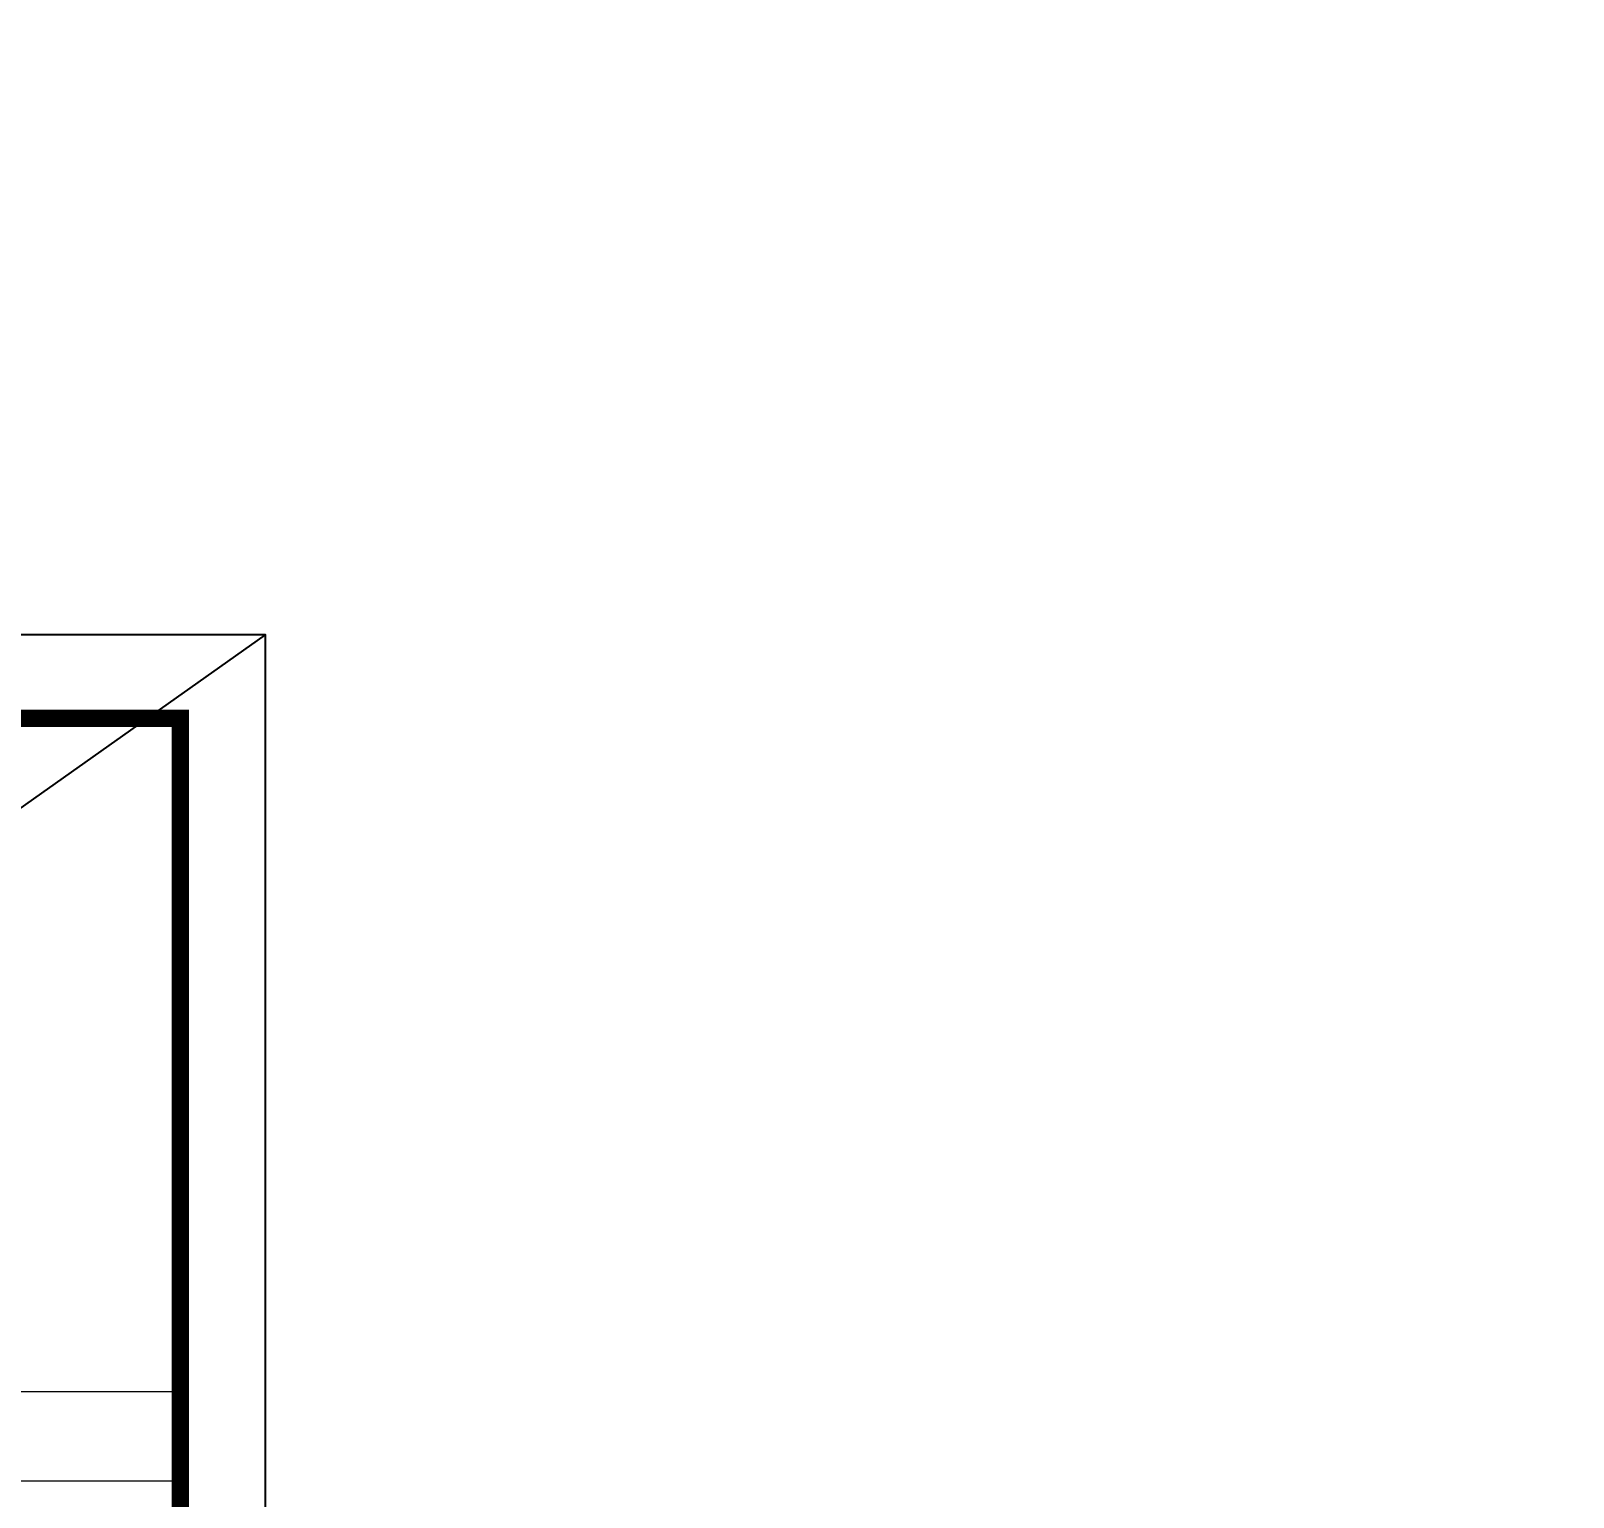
# Model space of a CAD drawing. Header units: millimetres. Extents: x 0 to 571985, y 0 to 2066666.
# Drawn here: x 568798.9 to 568850.2, y 2064709.3 to 2064758.1 of the extents above; entities that cross this region are included whole.
import ezdxf
from ezdxf.xclip import XClip

# ---------------------------------------------------------------- set-up
doc = ezdxf.new("R2010")
doc.units = ezdxf.units.MM
for name, pattern in [('ACAD_ISO10W100', [18.5, 12, -3, 0.5, -3]), ('CENTER', [3, 1.5, -0.5, 0.5, -0.5]), ('CENTER2', [1.125, 0.75, -0.125, 0.125, -0.125]), ('HIDDEN', [0.75, 0.5, -0.25]), ('Xref Grid (A1)$0$CENTER2', [1.125, 0.75, -0.125, 0.125, -0.125])]:
    doc.linetypes.add(name, pattern=pattern)
for name, color, linetype in [('01.AXIS', 160, 'CENTER2'), ('BoThamCo', 94, 'Continuous'), ('CDC.01.AXIS', 160, 'CENTER2'), ('ChiaLo', 128, 'CENTER'), ('datOBt', 42, 'Continuous'), ('datOlienke', 42, 'Continuous'), ('datTruog', 134, 'Continuous'), ('ghi_chu', 7, 'Continuous'), ('LogDg', 7, 'Continuous'), ('loKBT', 42, 'Continuous'), ('LoLK', 6, 'Continuous'), ('RANHGIOI', 2, 'HIDDEN'), ('TimDg', 222, 'Continuous'), ('ViaHeS', 32, 'Continuous'), ('Xref Grid (A1)$0$01.AXIS', 160, 'Xref Grid (A1)$0$CENTER2')]:
    doc.layers.add(name, color=color, linetype=linetype)
for name, color, linetype, lineweight in [('A-KY HIEU', 34, 'Continuous', 20), ('A-NET THAY', 125, 'Continuous', 18), ('boDnv', 54, 'Continuous', 25), ('E- RANH GIOI', 1, 'CENTER', 13), ('LD-THAY', 9, 'Continuous', 13)]:
    doc.layers.add(name, color=color, linetype=linetype, lineweight=lineweight)
doc.layers.add('KCS_Plotter', color=11, linetype='Continuous', plot=False)
doc.styles.add('avantH', font='', dxfattribs={"height": 10})
doc.styles.add('rms', font='romans.shx', dxfattribs={"width": 0.7, "bigfont": 'vns.shx'})
doc.styles.get('avantH').set_extended_font_data('.VnAvantH')
doc.linetypes.add('ADL', pattern='A,0.125,-0.15,["++",rms,S=0.5,R=0,X=0,Y=-0.2245],-1.35,1.125', length=2.75)

# ---------------------------------------------------------------- blocks, each defined once
blk = doc.blocks.new('A$C33BC4D2A')
at = {"layer": 'A-KY HIEU', "color": 0}
for p, q in [((353.662, -44.471), (414.985, -44.471)), ((353.662, -49.727), (414.985, -49.727))]:
    blk.add_line(p, q, dxfattribs=at)
at = {"layer": 'A-KY HIEU', "color": 0, "const_width": 1.022}
blk.add_lwpolyline([(14.345, -292.097), (14.345, -4.903), (414.985, -4.903), (414.985, -292.097)], close=True, dxfattribs=at)
at = {"layer": 'Defpoints', "color": 125}
blk.add_lwpolyline([(0, -297), (420, -297), (420, 0), (0, 0)], close=True, dxfattribs=at)
blk = doc.blocks.new('NEN')
at = {"layer": 'boDnv', "color": 10, "linetype": 'ADL', "ltscale": 0.25}
for points in [[(348.484, 150.338), (305.78, 227.798), (296.989, 230.432), (285.105, 224.175), (143.113, 162.282), (141.059, 156.62), (188.792, 61.183), (194.578, 59.399), (346.759, 144.316)], [(359.506, 130.346), (389.04, 76.775), (387.315, 70.754), (232.191, -15.805), (226.405, -14.021), (199.009, 40.755), (200.902, 46.897), (353.525, 132.059)], [(156.672, 80.693), (146.026, 101.979), (139.956, 104.181), (-3.204, 41.78), (-5.746, 35.822), (2.49, 13.482), (8.01, 11.127), (154.618, 75.032)], [(183.1, -44.001), (207.084, -30.046), (208.943, -23.819), (166.891, 60.261), (160.821, 62.463), (135.405, 51.385), (133.351, 45.723), (177.371, -42.291)], [(236.622, -34.449), (249.689, -60.576), (255.475, -62.36), (412.421, 25.215), (414.146, 31.236), (400.061, 56.783), (394.08, 58.497), (238.515, -28.308)], [(138.064, -70.202), (163.347, -55.493), (165.206, -49.265), (120.533, 40.055), (114.463, 42.257), (87.67, 30.578), (85.617, 24.916), (132.335, -68.493)], [(230.392, -76.647), (232.25, -70.419), (219.166, -44.258), (213.437, -42.548), (99.38, -108.906), (97.521, -115.133), (110.606, -141.295), (116.334, -143.005)]]:
    blk.add_lwpolyline(points, close=True, dxfattribs=at)
at = {"layer": 'BoThamCo'}
blk.add_lwpolyline([(349.559, 150.459), (306.458, 228.639), (296.885, 231.508), (284.672, 225.077), (142.319, 163.027), (139.972, 156.557), (188.089, 60.353), (194.691, 58.318), (347.607, 143.644)], close=True, dxfattribs=at)
at = {"layer": 'ChiaLo', "ltscale": 5}
for points in [[(196.229, -37.519), (148.388, 58.135)], [(143.732, 22.733), (178.165, 39.954)], [(151.192, -63.721), (100.653, 37.328)], [(146.416, 17.366), (180.849, 34.588)], [(149.1, 12), (183.533, 29.222)], [(151.784, 6.634), (186.217, 23.856)], [(154.468, 1.268), (188.901, 18.489)], [(98.688, -3.455), (134.463, 14.438)], [(157.151, -4.099), (191.585, 13.123)], [(101.372, -8.821), (137.147, 9.072)], [(159.835, -9.465), (194.269, 7.757)], [(104.056, -14.187), (139.831, 3.705)], [(162.519, -14.831), (196.953, 2.391)], [(106.74, -19.554), (142.515, -1.661)], [(165.203, -20.197), (199.637, -2.976)], [(109.424, -24.92), (145.199, -7.027)], [(167.887, -25.564), (202.321, -8.342)], [(112.108, -30.286), (147.883, -12.393)], [(170.571, -30.93), (205.004, -13.708)], [(114.792, -35.652), (150.567, -17.76)], [(204.023, -32.984), (196.508, -17.958)], [(117.476, -41.019), (153.251, -23.126)], [(223.55, -81.784), (203.435, -47.21)]]:
    blk.add_lwpolyline(points, dxfattribs=at)
at = {"layer": 'datOBt'}
for points in [[(235.548, -34.538), (248.986, -61.406), (255.589, -63.441), (413.268, 24.543), (415.221, 31.358), (400.736, 57.63), (393.956, 59.573), (237.678, -27.63)], [(231.237, -77.312), (233.322, -70.326), (219.866, -43.423), (213.308, -41.466), (98.535, -108.24), (96.449, -115.227), (109.905, -142.129), (116.463, -144.087)]]:
    blk.add_lwpolyline(points, close=True, dxfattribs=at)
at = {"layer": 'datOlienke'}
for points in [[(157.758, 80.756), (146.742, 102.783), (139.922, 105.257), (-3.967, 42.538), (-6.821, 35.849), (1.701, 12.732), (8.014, 10.038), (155.411, 74.287)], [(183.229, -45.083), (207.929, -30.712), (210.015, -23.726), (167.607, 61.065), (160.787, 63.539), (134.612, 52.13), (132.265, 45.66), (176.67, -43.125)], [(138.192, -71.285), (164.192, -56.158), (166.277, -49.172), (121.249, 40.859), (114.429, 43.333), (86.877, 31.323), (84.53, 24.853), (131.634, -69.327)]]:
    blk.add_lwpolyline(points, close=True, dxfattribs=at)
at = {"layer": 'datTruog', "linetype": 'ByBlock'}
blk.add_lwpolyline([(360.181, 131.193), (390.115, 76.896), (388.163, 70.081), (232.305, -16.886), (225.702, -14.851), (197.935, 40.666), (200.065, 47.574), (353.401, 133.135)], close=True, dxfattribs=at)
at = {"layer": 'LogDg'}
for points in [[(34.296, -348.766, -0.124666), (14.114, -339.771, 0.262937), (-5.331, -336.771, -0.009345), (-40.959, -349.473), (-145.868, -384.68, 0.405257), (-155.456, -403.235), (-146.557, -432.72), (-158.046, -436.187), (-166.572, -407.936, 0.423227), (-185.704, -398.049), (-272.077, -427.035, 0.40652), (-277.181, -436.964), (-262.947, -483.397), (-271.552, -486.035), (-285.593, -440.232, 0.421949), (-295.787, -434.992), (-422.26, -477.436, 0.346831), (-427.684, -485.726), (-426.662, -497.249, 0.109851), (-417.21, -527.045), (-422.398, -530.058, -0.109851), (-432.639, -497.779), (-433.194, -491.512, 0.484967), (-443.708, -484.634), (-484.199, -498.222, 0.36701), (-492.228, -511.51), (-484.402, -560.012), (-490.326, -560.967), (-497.433, -516.92, 0.457512), (-512.889, -507.388), (-525.337, -511.314, 0.375227), (-533.554, -524.795, 0.049445), (-523.248, -562.118), (-518.404, -576.577), (-525.515, -578.96), (-530.307, -564.659, -0.044276), (-540.221, -530.036, 0.448349), (-555.614, -520.863), (-568.853, -525.038), (-576.072, -502.149), (-552.391, -494.681, 0.333336), (-544.003, -482.976), (-545.865, -397.305, 0.120559), (-569.998, -307.198), (-621.979, -219.712, 0.334943), (-635.359, -214.239), (-686.931, -227.855), (-689.803, -216.977), (-647.957, -205.93, 0.498191), (-640.704, -188.198), (-654.378, -165.183, -0.144979), (-668.853, -108.061), (-659.845, 118.23, 0.428088), (-671.924, 130.707), (-689.222, 130.58), (-689.305, 141.83), (-670.344, 141.969, 0.400474), (-658.442, 153.492), (-657.828, 168.904), (-656.06, 189.374), (-648.588, 188.728), (-650.341, 168.432), (-650.889, 154.678, 0.425345), (-638.921, 142.201), (-621.613, 142.328, 0.402651), (-609.707, 153.94), (-609.387, 163.859, -0.019867), (-608.227, 179.942), (-606.8, 192.652), (-600.838, 191.983), (-602.264, 179.273, 0.019867), (-603.39, 163.665), (-603.676, 154.802, 0.425871), (-591.594, 142.415), (-548.362, 142.733), (-548.28, 131.483), (-592.887, 131.155, 0.401789), (-604.791, 119.578), (-607.754, 35.571, -0.005984), (-607.983, 30.718, 0.462462), (-599.177, 22.287), (-555.377, 26.801), (-554.762, 20.832), (-603.242, 15.836, 0.355613), (-610.381, 8.689), (-613.794, -24.838, 0.475348), (-605.015, -33.606), (-508.268, -23.636, 0.016072), (-476.806, -19.368, 0.37392), (-470.138, -11.259), (-470.705, 9.348), (-464.707, 9.513), (-464.235, -7.648, 0.461916), (-454.747, -15.288), (-421.581, -8.993, 0.020567), (-382.015, 0.216), (-299.764, 22.963, 0.415004), (-292.798, 35.293), (-296.969, 50.218), (-285.412, 53.448), (-281.218, 38.439, 0.413423), (-268.921, 31.492), (-169.968, 58.858, 0.427702), (-164.496, 69.052), (-169.623, 84.754), (-163.92, 86.616), (-158.479, 69.956, 0.400853), (-148.742, 64.729), (-123.897, 71.6, 0.437327), (-113.795, 91.173), (-114.462, 93.013), (-128.551, 136.154), (-105.736, 143.605), (-91.769, 100.833), (-90.91, 98.466, 0.429754), (-70.957, 89.772, 0.001079), (-63.934, 92.766, 0.001474), (-62.342, 93.454), (-47.534, 99.909, 0.386536), (-43.126, 109.726), (-48.301, 125.574), (-42.598, 127.436), (-38.076, 113.59, 0.442444), (-27.275, 108.739), (111.617, 169.28, 0.414214), (115.754, 179.811), (109.361, 194.478), (114.861, 196.875), (121.255, 182.208, 0.414214), (131.785, 178.071), (252.97, 230.894), (276.872, 241.312), (291.579, 249.057, 0.419837), (295.267, 261.365), (290.95, 269.196), (301.459, 274.99), (306.058, 266.648, 0.408717), (318.136, 263.031), (326.546, 267.464), (332.148, 256.836), (324.233, 252.656, 0.419466), (320.555, 240.352), (397.092, 101.523, 0.433643), (408.413, 98.649), (440.787, 119.386), (444.023, 114.334), (410.428, 92.813, 0.395048), (407.737, 82.215), (451.056, 3.639, -0.005576), (472.219, -35.781, 0.422017), (490.066, -41.118), (502.995, -33.918), (514.672, -54.886), (500.295, -62.892, 0.404193), (495.052, -80.181), (502.502, -94.711), (491.824, -100.186), (485.095, -87.061, 0.424556), (467.192, -81.64), (316.164, -165.913), (307.211, -171.115, 0.396001), (304.075, -181.611), (326.147, -225.742), (318.098, -229.768), (296.726, -187.038, 0.432664), (285.552, -183.699), (178.072, -246.148, 0.389772), (174.86, -256.488), (194.1, -297.126), (188.677, -299.693), (170.231, -260.733, 0.439085), (158.982, -257.239), (145.496, -265.075, -0.013452), (97.701, -291.151, 0.262926), (86.853, -307.563, -0.162068), (76.015, -333.842, 0.270323), (72.318, -353.653), (79.981, -375.074), (57.383, -383.157), (49.72, -361.737, 0.270325), (34.296, -348.766)], [(191.761, -50.531), (96.917, -106.112, 0.395833), (93.785, -116.606), (107.231, -143.491, 0.432836), (118.409, -146.827), (234.309, -78.995, 0.395833), (237.441, -68.502), (223.995, -41.617, 0.432836), (212.817, -38.281), (191.761, -50.531)]]:
    blk.add_lwpolyline(points, format="xyb", dxfattribs=at)
for points in [[(309.754, 235.089, 0.408612), (297.679, 238.707), (282.072, 230.488), (138.648, 167.972, 0.429738), (134.69, 157.06), (183.991, 58.487, 0.427514), (195.044, 55.079), (351.711, 142.498, 0.412716), (354.819, 153.347)], [(392.266, 68.936, 0.412716), (395.374, 79.784), (365.44, 134.08, 0.415712), (354.536, 137.204), (197.099, 49.355, 0.401037), (193.842, 38.79), (221.604, -16.718, 0.427514), (232.657, -20.125)], [(-1.168, 12.049), (-9.545, 35.211, -0.395588), (-5.218, 45.265), (140.335, 108.71, -0.398858), (150.687, 104.955), (161.697, 82.941, -0.429738), (157.739, 72.029), (9.552, 7.436, -0.433088)], [(133.661, 54.988), (161.2, 66.992, -0.398858), (171.552, 63.237), (214.134, -21.902, -0.395833), (211.002, -32.395), (185.019, -47.512, -0.432836), (173.841, -44.175), (129.703, 44.076, -0.429738)], [(231.455, -36.414), (244.888, -63.273, 0.427514), (255.942, -66.68), (417.372, 23.397, 0.412716), (420.48, 34.246), (405.996, 60.518, 0.415712), (395.092, 63.642), (234.712, -25.849, 0.401037)], [(81.968, 23.269), (128.805, -70.377, 0.432836), (139.983, -73.714), (165.966, -58.597, 0.395833), (169.098, -48.104), (123.817, 42.43, 0.398858), (113.466, 46.185), (85.926, 34.181, 0.429738)]]:
    blk.add_lwpolyline(points, format="xyb", close=True, dxfattribs=at)
at = {"layer": 'loKBT'}
for points in [[(259.304, -38.466), (249.558, -21.001), (237.678, -27.63), (235.548, -34.538), (242.267, -47.972)], [(226.594, -56.875), (219.866, -43.423), (213.308, -41.466), (203.435, -47.21), (213.493, -64.497)], [(203.435, -47.21), (192.631, -53.496), (202.688, -70.783), (213.493, -64.497)]]:
    blk.add_lwpolyline(points, close=True, dxfattribs=at)
at = {"layer": 'LoLK'}
for points in [[(161.619, 31.679), (158.935, 37.045), (141.048, 28.099), (143.732, 22.733)], [(183.533, 29.222), (180.849, 34.588), (164.303, 26.313), (166.987, 20.946)], [(164.303, 26.313), (161.619, 31.679), (143.732, 22.733), (146.416, 17.366)], [(186.217, 23.856), (183.533, 29.222), (166.987, 20.946), (169.671, 15.58)], [(164.303, 26.313), (146.416, 17.366), (149.1, 12), (166.987, 20.946)], [(188.901, 18.489), (186.217, 23.856), (169.671, 15.58), (172.355, 10.214)], [(169.671, 15.58), (166.987, 20.946), (149.1, 12), (151.784, 6.634)], [(134.463, 14.438), (131.779, 19.804), (113.892, 10.858), (116.576, 5.491)], [(191.585, 13.123), (188.901, 18.489), (172.355, 10.214), (175.039, 4.848)], [(169.671, 15.58), (151.784, 6.634), (154.468, 1.268), (172.355, 10.214)], [(137.147, 9.072), (134.463, 14.438), (116.576, 5.491), (119.26, 0.125)], [(194.269, 7.757), (191.585, 13.123), (175.039, 4.848), (177.723, -0.519)], [(172.355, 10.214), (154.468, 1.268), (157.151, -4.099), (175.039, 4.848)], [(139.831, 3.705), (137.147, 9.072), (119.26, 0.125), (121.944, -5.241)], [(196.953, 2.391), (194.269, 7.757), (177.723, -0.519), (180.407, -5.885)], [(175.039, 4.848), (157.151, -4.099), (159.835, -9.465), (177.723, -0.519)], [(142.515, -1.661), (139.831, 3.705), (121.944, -5.241), (124.628, -10.607)], [(199.637, -2.976), (196.953, 2.391), (180.407, -5.885), (183.091, -11.251)], [(180.407, -5.885), (177.723, -0.519), (159.835, -9.465), (162.519, -14.831)], [(145.199, -7.027), (142.515, -1.661), (124.628, -10.607), (127.311, -15.974)], [(202.321, -8.342), (199.637, -2.976), (183.091, -11.251), (185.775, -16.617)], [(180.407, -5.885), (162.519, -14.831), (165.203, -20.197), (183.091, -11.251)], [(147.883, -12.393), (145.199, -7.027), (127.311, -15.974), (129.995, -21.34)], [(205.004, -13.708), (202.321, -8.342), (185.775, -16.617), (188.459, -21.984)], [(183.091, -11.251), (165.203, -20.197), (167.887, -25.564), (185.775, -16.617)], [(150.567, -17.76), (147.883, -12.393), (129.995, -21.34), (132.679, -26.706)], [(210.015, -23.726), (205.004, -13.708), (196.508, -17.958), (204.023, -32.984), (207.929, -30.712)], [(185.775, -16.617), (167.887, -25.564), (170.571, -30.93), (188.459, -21.984)], [(153.251, -23.126), (150.567, -17.76), (132.679, -26.706), (135.363, -32.072)], [(196.508, -17.958), (188.459, -21.984), (196.229, -37.519), (204.023, -32.984)], [(188.459, -21.984), (180.409, -26.009), (188.434, -42.054), (196.229, -37.519)], [(155.935, -28.492), (153.251, -23.126), (135.363, -32.072), (138.047, -37.439)]]:
    blk.add_lwpolyline(points, close=True, dxfattribs=at)
at = {"layer": 'RANHGIOI', "color": 1, "ltscale": 9, "const_width": 1}
blk.add_lwpolyline([(460, -51.299, 0.006594), (435.293, -5.051), (303.078, 234.769), (284.672, 225.077), (-55.993, 76.586), (-56.839, 76.223, -0.005137), (-90.743, 62.093), (-377.217, -17.133, -0.020567), (-418.225, -26.678), (-463.443, -35.259, -0.021218), (-506.422, -41.541), (-623.638, -53.62), (-626.464, -70.884, 0.128574), (-620.42, -135.36), (-615.505, -148.86, 0.039408), (-607.143, -167.188), (-594.172, -190.555), (-547.57, -259.493, -0.11987), (-522.704, -326.397), (-507.917, -451.947), (-504.475, -473.277), (-499.271, -471.636), (-50.48, -321.024, 0.050684), (130.425, -239.135), (301.319, -139.843)], format="xyb", close=True, dxfattribs=at)
at = {"layer": 'TimDg', "linetype": 'ACAD_ISO10W100', "ltscale": 0.75}
for points in [[(-618.456, -41.023), (-507.652, -29.604, 0.021218), (-465.681, -23.47), (-420.462, -14.888, 0.020567), (-380.415, -5.567), (-94.607, 73.475, 0.005041), (-61.569, 87.252, 0.001474), (-59.945, 87.954), (279.472, 235.9), (307.904, 250.872)], [(-358.633, -282.039), (-15.318, -166.825, 0.050829), (-9.777, -164.314), (222.735, -29.039)]]:
    blk.add_lwpolyline(points, format="xyb", dxfattribs=at)
for points in [[(335.549, -254.599), (124.099, 168.176)], [(170.944, 74.512), (-58.789, -25.625)], [(222.758, -29.084), (405.905, 73.111)], [(176.4, -55.997), (121.833, 53.105)]]:
    blk.add_lwpolyline(points, dxfattribs=at)
at = {"layer": 'ViaHeS', "elevation": 0}
blk.add_lwpolyline([(-483.362, -504.27), (-441.21, -490.124), (-436.029, -493.514), (-435.627, -498.044, 0.109851), (-424.993, -531.564), (-414.615, -525.539, -0.109851), (-423.674, -496.984), (-424.342, -489.445), (-420.001, -483.006), (-295.249, -441.14), (-289.043, -444.33), (-275.854, -487.354), (-258.645, -482.078), (-271.972, -438.601), (-268.698, -432.23), (-181.634, -403.012), (-172.975, -407.486), (-163.79, -437.92), (-140.813, -430.986), (-150.211, -399.847), (-145.597, -390.918), (-39.026, -355.153, 0.008545), (-6.235, -343.522, -0.249193), (12.375, -345.964, 0.09975), (30.772, -354.181, -0.256949), (45.215, -366.957), (51.733, -385.178), (85.63, -373.053), (79.112, -354.831, -0.256949), (82.174, -335.793, 0.136918), (92.607, -310.438, -0.249193), (103.308, -295.017, 0.012659), (148.511, -270.262), (162.157, -262.333), (168.62, -264.341), (185.966, -300.977), (196.811, -295.842), (179.033, -258.291), (181.216, -251.26), (287.384, -189.574), (293.944, -191.534), (314.073, -231.781), (330.172, -223.729), (309.538, -182.474), (311.625, -175.49), (319.134, -171.127), (408.277, -121.386), (412.274, -122.589), (434.351, -165.321), (442.347, -161.19), (420.137, -118.201), (421.38, -114.074), (470.335, -86.758), (479.641, -89.576), (486.485, -102.924), (507.841, -91.973), (500.499, -77.654), (503.421, -68.019), (517.591, -60.128), (500.076, -28.676), (486.971, -35.974), (477.625, -33.17, 0.0056), (456.311, 6.536), (412.324, 86.322), (414.12, 93.398), (444.832, 113.071), (439.977, 120.649), (409.766, 101.296), (403.142, 102.978), (327.714, 239.794), (330.524, 249.193), (334.945, 251.528), (323.749, 272.772), (318.926, 270.23), (309.354, 273.096), (306.713, 277.887), (285.696, 266.299), (288.11, 261.921), (285.295, 252.529), (274.271, 246.724), (129.387, 183.571), (122.806, 186.157), (117.612, 198.074), (106.611, 193.279), (111.806, 181.362), (109.22, 174.781), (26.33, 138.65), (-29.869, 114.154), (-36.004, 116.909), (-39.746, 128.368), (-51.153, 124.642), (-47.055, 112.092), (-50.086, 105.341), (-75.921, 94.08), (-84.511, 97.937), (-100.033, 145.467), (-134.254, 134.292), (-118.657, 86.529), (-123.231, 78.009), (-150.258, 70.535), (-156.629, 73.955), (-161.068, 87.547), (-172.475, 83.822), (-168.207, 70.753), (-171.474, 64.667), (-269.546, 37.545), (-275.711, 41.028), (-279.634, 55.063), (-302.748, 48.603), (-298.843, 34.63), (-302.316, 28.482), (-383.614, 5.999, -0.020567), (-422.7, -3.099), (-456.246, -9.465), (-461.296, -5.399), (-461.708, 9.595), (-473.703, 9.265), (-473.239, -7.637), (-478.028, -13.489, -0.015955), (-508.883, -17.667), (-606.147, -27.691), (-610.614, -23.229), (-607.49, 7.461), (-602.01, 12.947), (-554.455, 17.848), (-555.685, 29.785), (-600.448, 25.172), (-605.043, 29.645, 0.007073), (-604.756, 35.466), (-601.912, 116.095), (-594.665, 123.142), (-548.221, 123.483), (-548.421, 150.733), (-593.42, 150.402), (-600.493, 157.35, -0.027886), (-599.283, 178.939), (-597.857, 191.648), (-609.782, 192.987), (-611.208, 180.277, 0.019867), (-612.385, 163.955), (-612.597, 157.389), (-619.823, 150.342), (-639.316, 150.198), (-646.998, 158.133), (-646.598, 168.196), (-644.852, 188.405), (-659.796, 189.697), (-661.572, 169.14), (-662.014, 158.023), (-670.332, 149.97), (-689.364, 149.83), (-689.163, 122.58), (-671.417, 122.71), (-663.736, 114.776), (-672.6, -107.912, 0.144979), (-657.602, -167.099), (-644.687, -188.836), (-648.335, -197.756), (-691.845, -209.242), (-684.889, -235.59), (-633.86, -222.118), (-622.039, -226.953), (-573.255, -309.058, -0.120474), (-549.614, -397.387), (-547.842, -478.902), (-555.298, -489.306), (-577.876, -496.427), (-567.048, -530.76), (-552.743, -526.248), (-543.713, -531.719, 0.042979), (-533.836, -565.928), (-529.071, -580.151), (-514.848, -575.386), (-519.719, -560.846, -0.045576), (-529.315, -527.166), (-523.005, -516.87), (-508.247, -512.215), (-500.456, -517.02), (-493.287, -561.445), (-481.44, -559.534), (-488.883, -513.408), (-483.362, -504.27)], format="xyb", dxfattribs=at)
at = {"layer": 'ViaHeS'}
for points in [[(284.672, 225.077), (142.319, 163.027), (139.972, 156.557), (188.089, 60.353), (194.691, 58.318), (347.607, 143.644), (349.559, 150.459), (306.458, 228.639), (296.885, 231.508)], [(360.181, 131.193), (390.115, 76.896), (388.163, 70.081), (232.305, -16.886), (225.702, -14.851), (197.935, 40.666), (200.065, 47.574), (353.401, 133.135)], [(157.758, 80.756), (146.742, 102.783), (139.922, 105.257), (-3.967, 42.538), (-6.821, 35.849), (1.701, 12.732), (8.014, 10.038), (155.411, 74.287)], [(183.229, -45.083), (207.929, -30.712), (210.015, -23.726), (167.607, 61.065), (160.787, 63.539), (134.612, 52.13), (132.265, 45.66), (176.67, -43.125)], [(235.548, -34.538), (248.986, -61.406), (255.589, -63.441), (413.268, 24.543), (415.221, 31.358), (400.736, 57.63), (393.956, 59.573), (237.678, -27.63)], [(138.192, -71.285), (164.192, -56.158), (166.277, -49.172), (121.249, 40.859), (114.429, 43.333), (86.877, 31.323), (84.53, 24.853), (131.634, -69.327)], [(231.237, -77.312), (233.322, -70.326), (219.866, -43.423), (213.308, -41.466), (98.535, -108.24), (96.449, -115.227), (109.905, -142.129), (116.463, -144.087)]]:
    blk.add_lwpolyline(points, close=True, dxfattribs=at)
at = {"layer": 'ghi_chu', "style": 'avantH', "width": 0.85}
blk.add_text('®\xadêng quy ho¹ch 24m)', height=3.5, rotation=23.5517, dxfattribs=at).set_placement((222.729, 230.803, 0))
blk = doc.blocks.new('NEN NO1')
at = {"layer": 'datOlienke'}
blk.add_lwpolyline([(4.684, 4.99), (2.881, 33.51), (-2.435, 38.5), (-97.24, 38.5), (-102.503, 33.507), (-104.007, 4.993), (-99.271, 0), (0, 0)], close=True, dxfattribs=at)
at = {"layer": 'LoLK'}
for points in [[(-61.635, 38.5), (-67.635, 38.5), (-67.635, 20), (-61.635, 20)], [(-55.635, 38.5), (-61.635, 38.5), (-61.635, 20), (-55.635, 20)], [(-49.635, 38.5), (-55.635, 38.5), (-55.635, 20), (-49.635, 20)], [(-43.635, 38.5), (-49.635, 38.5), (-49.635, 20), (-43.635, 20)], [(-37.635, 38.5), (-43.635, 38.5), (-43.635, 20), (-37.635, 20)], [(-31.635, 38.5), (-37.635, 38.5), (-37.635, 20), (-31.635, 20)], [(-25.635, 38.5), (-31.635, 38.5), (-31.635, 20), (-25.635, 20)], [(-19.635, 38.5), (-25.635, 38.5), (-25.635, 20), (-19.635, 20)], [(-13.635, 38.5), (-19.635, 38.5), (-19.635, 20), (-13.635, 20)], [(-2.435, 38.5), (-13.635, 38.5), (-13.635, 29), (3.166, 29), (2.881, 33.51)], [(-13.635, 29), (-13.635, 20), (3.735, 20), (3.166, 29)], [(-73.635, 20), (-79.635, 20), (-79.635, 0), (-73.635, 0)], [(-67.635, 20), (-73.635, 20), (-73.635, 0), (-67.635, 0)], [(-67.635, 20), (-67.635, 0), (-61.635, 0), (-61.635, 20)], [(-55.635, 20), (-61.635, 20), (-61.635, 0), (-55.635, 0)], [(-55.635, 20), (-55.635, 0), (-49.635, 0), (-49.635, 20)], [(-49.635, 20), (-49.635, 0), (-43.635, 0), (-43.635, 20)], [(-43.635, 20), (-43.635, 0), (-37.635, 0), (-37.635, 20)], [(-31.635, 20), (-37.635, 20), (-37.635, 0), (-31.635, 0)], [(-31.635, 20), (-31.635, 0), (-25.635, 0), (-25.635, 20)], [(-25.635, 20), (-25.635, 0), (-19.635, 0), (-19.635, 20)], [(-19.635, 20), (-19.635, 0), (-13.635, 0), (-13.635, 20)], [(-13.635, 20), (-13.635, 11), (4.304, 11), (3.735, 20)]]:
    blk.add_lwpolyline(points, close=True, dxfattribs=at)
blk = doc.blocks.new('A$C758D662A')
at = {"linetype": 'HIDDEN', "ltscale": 500}
for radius in [300, 200]:
    blk.add_circle((0, 0), radius, dxfattribs=at)
at = {"layer": 'CDC.01.AXIS', "ltscale": 200}
for p, q in [((437, 0), (-437, 0)), ((0, 437), (0, -437))]:
    blk.add_line(p, q, dxfattribs=at)
blk = doc.blocks.new('A12.2')
at = {"layer": '01.AXIS', "ltscale": 500}
for p, q in [((0.11, -0.998), (0.11, -16.443)), ((5.89, -0.998), (5.89, -16.443)), ((0.11, -2.11), (5.89, -2.11)), ((0.11, -6.91), (5.89, -6.91)), ((0.11, -10.59), (5.89, -10.59)), ((0.11, -15.39), (5.89, -15.39))]:
    blk.add_line(p, q, dxfattribs=at)
at = {"yscale": 0.0005, "zscale": 0.0005}
for p, xscale in [((0.45, -2.11), 0.0005), ((5.55, -2.11), 0.0005), ((0.45, -6.55), -0.0005), ((5.55, -6.55), 0.0005), ((0.45, -7.45), -0.0005), ((5.55, -7.45), 0.0005), ((0.45, -10.05), -0.0005), ((5.55, -10.05), 0.0005), ((0.45, -10.95), -0.0005), ((5.55, -10.95), 0.0005), ((0.45, -15.39), 0.0005), ((5.55, -15.39), 0.0005)]:
    blk.add_blockref('A$C758D662A', p, dxfattribs=dict(at, xscale=xscale))
blk = doc.blocks.new('A18 - 2')
at = {"layer": '01.AXIS', "ltscale": 500}
for p, q in [((0.11, -0.998), (0.11, -16.443)), ((5.89, -0.998), (5.89, -16.443)), ((0.11, -2.11), (5.89, -2.11)), ((0.11, -6.91), (5.89, -6.91)), ((0.11, -10.59), (5.89, -10.59)), ((0.11, -15.39), (5.89, -15.39))]:
    blk.add_line(p, q, dxfattribs=at)
at = {"yscale": 0.0005, "zscale": 0.0005}
for p, xscale in [((0.45, -2.11), 0.0005), ((5.55, -2.11), 0.0005), ((0.45, -6.55), -0.0005), ((5.55, -6.55), 0.0005), ((0.45, -7.45), -0.0005), ((5.55, -7.45), 0.0005), ((0.45, -10.05), -0.0005), ((5.55, -10.05), 0.0005), ((0.45, -10.95), -0.0005), ((5.55, -10.95), 0.0005), ((0.45, -15.39), 0.0005), ((5.55, -15.39), 0.0005)]:
    blk.add_blockref('A$C758D662A', p, dxfattribs=dict(at, xscale=xscale))
blk = doc.blocks.new('A3.1 - 2')
at = {"layer": '01.AXIS', "ltscale": 500}
for p, q in [((6.89, -1.086), (6.89, -16.322)), ((6.89, -6.41), (0.11, -6.41)), ((6.89, -10.43), (0.11, -10.43))]:
    blk.add_line(p, q, dxfattribs=at)
blk.add_lwpolyline([(6.89, -14.41), (0.11, -14.84)], dxfattribs=at)
at = {"xscale": -0.0005, "yscale": 0.0005, "zscale": 0.0005}
for p in [(6.89, -5.82), (6.89, -6.72), (6.89, -9.845), (6.89, -10.745), (6.793, -14.42)]:
    blk.add_blockref('A$C758D662A', p, dxfattribs=at)
blk = doc.blocks.new('A3 - 2')
at = {"layer": '01.AXIS', "ltscale": 500}
for p, q in [((0.11, -1.086), (0.11, -15.297)), ((6.89, -1.086), (6.89, -15.297)), ((6.95, -2.11), (0.11, -2.11)), ((6.89, -6.11), (0.11, -6.11)), ((6.89, -10.13), (0.11, -10.13))]:
    blk.add_line(p, q, dxfattribs=at)
blk.add_lwpolyline([(6.89, -14.153), (0.11, -13.724)], dxfattribs=at)
at = {"yscale": 0.0005, "zscale": 0.0005}
for p, xscale in [((0.45, -2.11), 0.0005), ((6.8, -2.11), -0.0005), ((0.45, -5.66), 0.0005), ((6.89, -5.66), -0.0005), ((0.45, -6.56), 0.0005), ((6.89, -6.56), -0.0005), ((0.45, -9.54), 0.0005), ((6.89, -9.54), -0.0005), ((0.45, -10.44), 0.0005), ((6.89, -10.44), -0.0005), ((0.45, -13.725), 0.0005), ((6.79, -14.15), -0.0005)]:
    blk.add_blockref('A$C758D662A', p, dxfattribs=dict(at, xscale=xscale))
blk = doc.blocks.new('A17 - 2')
at = {"layer": '01.AXIS', "ltscale": 500}
for p, q in [((0.11, -1.155), (0.11, -14.723)), ((6.39, -1.144), (6.39, -14.723)), ((6.5, -2.11), (0.11, -2.11)), ((6.39, -6.31), (0.11, -6.31)), ((6.39, -10.33), (0.11, -10.33)), ((4.45, -13.435), (0.11, -13.71)), ((6.39, -13.435), (4.45, -13.435))]:
    blk.add_line(p, q, dxfattribs=at)
at = {"yscale": 0.0005, "zscale": 0.0005}
for p, xscale in [((0.45, -2.11), 0.0005), ((6.35, -2.11), -0.0005), ((6.39, -5.86), -0.0005), ((6.39, -6.76), -0.0005), ((0.45, -9.74), 0.0005), ((6.39, -9.74), -0.0005), ((0.45, -10.64), 0.0005), ((6.39, -10.64), -0.0005), ((4.356, -13.441), -0.0005), ((0.45, -13.71), 0.0005)]:
    blk.add_blockref('A$C758D662A', p, dxfattribs=dict(at, xscale=xscale))
at = {"xscale": 0.0005000000000000021, "yscale": 0.0005000000000000021, "zscale": 0.0005000000000000021, "rotation": 90}
for p in [(0.45, -5.86), (0.45, -6.76)]:
    blk.add_blockref('A$C758D662A', p, dxfattribs=at)
blk = doc.blocks.new('NEN BT1')
at = {"layer": 'loKBT'}
blk.add_lwpolyline([(-168.177, 23), (-168.177, 43), (-181.782, 43), (-187.008, 38.005), (-187.687, 23)], close=True, dxfattribs=at)
blk = doc.blocks.new('MB TANG 2 BT3')
at = {"layer": '01.AXIS', "ltscale": 500}
for p, q in [((7117308, 946382), (7117308, 929702)), ((7121808, 946382), (7121808, 929702)), ((7125808, 946382), (7125808, 929702)), ((7127387, 937786), (7116322, 937786)), ((7127082, 933986), (7116322, 933986)), ((7127082, 931986), (7116322, 931986))]:
    blk.add_line(p, q, dxfattribs=at)
at = {"xscale": -0.5, "yscale": 0.5, "zscale": 0.5}
for p in [(7125808, 937786), (7125808, 934026)]:
    blk.add_blockref('A$C758D662A', p, dxfattribs=at)
at = {"xscale": -0.5, "yscale": 0.5, "zscale": 0.5, "rotation": 270}
for p in [(7117348, 931991), (7121358, 931986), (7122258, 931986)]:
    blk.add_blockref('A$C758D662A', p, dxfattribs=at)
blk = doc.blocks.new('NEN BT 2')
at = {"layer": 'loKBT'}
for points in [[(-10.735, 42.992), (-23.235, 42.982), (-23.22, 22.982), (-10.72, 22.992)], [(4.438, 23.003), (5.375, 38.014), (0.687, 43.001), (-10.735, 42.992), (-10.72, 22.992)]]:
    blk.add_lwpolyline(points, close=True, dxfattribs=at)
blk = doc.blocks.new('NEN M01')
at = {"layer": 'datOlienke'}
blk.add_lwpolyline([(4.737, 4.993), (3.439, 29.587), (-1.824, 34.58), (-158.789, 34.58), (-164.078, 29.588), (-165.502, 4.992), (-160.791, 0), (0, 0)], close=True, dxfattribs=at)
blk = doc.blocks.new('pile Plan')
at = {"xscale": 0.5, "yscale": 0.5, "zscale": 0.5}
for p in [(340, 14779), (5440.000004, 14779), (340, 9630), (5440.000004, 9630), (340, 8730), (5440.000004, 8730), (340, 5040), (5440.000004, 5040), (340, 4140), (5440.000004, 4140), (340, -1), (5440.000004, -1)]:
    blk.add_blockref('A$C758D662A', p, dxfattribs=at)
blk = doc.blocks.new('a5 sao - 2')
at = {"layer": 'Xref Grid (A1)$0$01.AXIS', "ltscale": 500}
for p, q in [((-5.89, -1.086), (-5.89, -18.434)), ((-0.11, -1.086), (-0.11, -18.434)), ((-5.89, -7.62), (-0.11, -7.62)), ((-5.89, -12.39), (-0.11, -12.39)), ((-5.89, -16.89), (-0.11, -16.89))]:
    blk.add_line(p, q, dxfattribs=at)
at = {"xscale": 0.001, "yscale": 0.001, "zscale": 0.001}
blk.add_blockref('pile Plan', (-5.89, -16.89), dxfattribs=at)
blk = doc.blocks.new('a1 sao - 2')
at = {"layer": 'Xref Grid (A1)$0$01.AXIS', "ltscale": 500}
for p, q in [((0.11, -1.086), (0.11, -18.434)), ((5.89, -1.086), (5.89, -18.434)), ((0.11, -2.11), (5.89, -2.11)), ((0.11, -7.62), (5.89, -7.62)), ((0.11, -12.39), (5.89, -12.39)), ((0.11, -16.89), (5.89, -16.89))]:
    blk.add_line(p, q, dxfattribs=at)
at = {"xscale": 0.001, "yscale": 0.001, "zscale": 0.001}
blk.add_blockref('pile Plan', (0.11, -16.89), dxfattribs=at)
blk = doc.blocks.new('A1 - 2')
at = {"layer": 'Xref Grid (A1)$0$01.AXIS', "ltscale": 500}
for p, q in [((0.11, -1.086), (0.11, -18.434)), ((5.89, -1.086), (5.89, -18.434)), ((0.11, -2.11), (5.89, -2.11)), ((0.11, -7.62), (5.89, -7.62)), ((0.11, -12.39), (5.89, -12.39)), ((0.11, -16.89), (5.89, -16.89))]:
    blk.add_line(p, q, dxfattribs=at)
at = {"xscale": 0.001, "yscale": 0.001, "zscale": 0.001}
blk.add_blockref('pile Plan', (0.11, -16.89), dxfattribs=at)
blk = doc.blocks.new('A5 - 2')
at = {"layer": 'Xref Grid (A1)$0$01.AXIS', "ltscale": 500}
for p, q in [((0.11, -1.086), (0.11, -18.434)), ((5.89, -1.086), (5.89, -18.434)), ((0.11, -2.11), (5.89, -2.11)), ((0.11, -7.62), (5.89, -7.62)), ((0.11, -12.39), (5.89, -12.39)), ((0.11, -16.89), (5.89, -16.89))]:
    blk.add_line(p, q, dxfattribs=at)
at = {"xscale": 0.001, "yscale": 0.001, "zscale": 0.001}
blk.add_blockref('pile Plan', (0.11, -16.89), dxfattribs=at)

msp = doc.modelspace()

# ---------------------------------------------------------------- linework, layer by layer
at = {"layer": 'KCS_Plotter'}
msp.add_line((568569.153, 2064569.946), (568806.753, 2064737.963), dxfattribs=at)

# ---------------------------------------------------------------- block references
at = {"layer": 'E- RANH GIOI', "xscale": 0.5657142857142857, "yscale": 0.5657142857142857, "zscale": 0.5657142857142857}
msp.add_blockref('A$C33BC4D2A', (568569.153, 2064737.963), dxfattribs=at)

# ---------------------------------------------------------------- next in the draw order: block references
at = {"layer": 'boDnv', "extrusion": (-2.4685e-06, 4.62064e-06, 1)}
ref = msp.add_blockref('NEN', (568544.928, 2065197.155, 8.139), dxfattribs=at)
XClip(ref).set_block_clipping_path([(32.8938420893, -97.8240763277), (224.8504747745, 64.6452423008)])

# ---------------------------------------------------------------- next in the draw order: block references
ref = msp.add_blockref('NEN', (568483.379, 2065111.116, 8.139), dxfattribs=at)
XClip(ref).set_block_clipping_path([(93.6907124412, -149.492137952), (237.6581869551, -27.6401489815)])

# ---------------------------------------------------------------- next in the draw order: block references
ref = msp.add_blockref('NEN', (568610.509, 2064760.686, 8.137), dxfattribs=at)
XClip(ref).set_block_clipping_path([(-31.4097990375, 3.7274613923), (160.5468336476, 166.1967800197)])

# ---------------------------------------------------------------- next in the draw order: block references
at = {"layer": 'A-NET THAY', "extrusion": (-2.4685e-06, 4.62064e-06, 1)}
ref = msp.add_blockref('A12.2', (568793.597, 2064749.438, 8.137), dxfattribs=dict(at, xscale=-0.9999476230159847, yscale=0.9999476230159846, zscale=0.9999476230159847, rotation=116.5718179021276))
XClip(ref).set_block_clipping_path([(-109.3484371537, 185.1522391562), (-23.4780472245, 13.4621544848), (-168.7940526207, -59.2173020521), (-254.6644425499, 112.4727826195)])
ref = msp.add_blockref('A12.2', (568793.597, 2064749.438, 8.137), dxfattribs=dict(at, xscale=0.9999476230159845, yscale=0.9999476230159845, zscale=0.9999476230159845, rotation=116.5718179021275))
XClip(ref).set_block_clipping_path([(109.3484371535, 185.1522391564), (23.4780472245, 13.4621544848), (168.7940526207, -59.2173020518), (254.6644425497, 112.4727826198)])
ref = msp.add_blockref('A18 - 2', (568798.964, 2064738.706, 8.137), dxfattribs=dict(at, xscale=0.9999476230159845, yscale=0.9999476230159845, zscale=0.9999476230159845, rotation=116.5718179021275))
XClip(ref).set_block_clipping_path([(121.3484371544, 185.1522391564), (35.4780472254, 13.4621544848), (180.7940526216, -59.2173020518), (266.6644425506, 112.4727826198)])
ref = msp.add_blockref('A3.1 - 2', (568790.915, 2064734.681, 8.137), dxfattribs=dict(at, xscale=0.9999476230159853, yscale=0.9999476230159853, zscale=0.9999476230159853, rotation=26.57181790212749))
XClip(ref).set_block_clipping_path([(-176.1522386798, 121.3484371544), (-4.4621540082, 35.4780472254), (68.2173025284, 180.7940526216), (-103.4727821432, 266.6644425506)])
ref = msp.add_blockref('A3 - 2', (568807.013, 2064742.732, 8.137), dxfattribs=dict(at, xscale=-0.9999476230159848, yscale=0.9999476230159846, zscale=0.9999476230159847, rotation=26.57181790212744))
XClip(ref).set_block_clipping_path([(194.1522391574, 121.348437153), (22.4621544858, 35.4780472238), (-50.2173020509, 180.79405262), (121.4727826205, 266.6644425492)])
ref = msp.add_blockref('A17 - 2', (568807.013, 2064742.732, 8.137), dxfattribs=dict(at, xscale=0.9999476230159853, yscale=0.9999476230159853, zscale=0.9999476230159853, rotation=26.57181790212749))
XClip(ref).set_block_clipping_path([(-194.1522391569, 121.3484371533), (-22.4621544853, 35.4780472242), (50.2173020514, 180.7940526204), (-121.4727826202, 266.6644425495)])
at = {"layer": 'LD-THAY', "extrusion": (-5.03699e-06, 3.92783e-06, 1)}
ref = msp.add_blockref('MB TANG 2 BT3', (562197.458, 2061937.097, 5.246), dxfattribs=dict(at, xscale=-0.0009999984845417231, yscale=0.0009999984845417227, zscale=0.0009999984845417244, rotation=210.1906980358135))
XClip(ref).set_block_clipping_path([(6937822.9860808849, 765388.893569231), (7103742.192220211, 861920.1193289757), (7185444.8260734081, 721488.5020868778), (7019525.6199338436, 624957.2763271332)])
at = {"layer": 'loKBT', "extrusion": (-2.4685e-06, 4.62064e-06, 1)}
ref = msp.add_blockref('NEN BT1', (569027.832, 2064784.171, 8.137), dxfattribs=dict(at, xscale=0.9999925120666716, yscale=0.9999925120666716, zscale=0.9999925120666716, rotation=29.1925992700183))
XClip(ref).set_block_clipping_path([(-401.3767650663, 201.6217204274), (-233.8002328842, 107.9947663981), (-154.5557326362, 249.8291204406), (-322.1322648185, 343.4560744697)])
at = {"layer": 'loKBT', "extrusion": (-5.03699e-06, 3.92783e-06, 1)}
ref = msp.add_blockref('NEN BT 2', (568844.767, 2064681.783, 5.246), dxfattribs=dict(at, xscale=0.9999984845417222, yscale=0.9999984845417222, zscale=0.9999984845417222, rotation=30.19069803581365))
XClip(ref).set_block_clipping_path([(-188.0786966234, 205.0212609791), (-22.1594904843, 108.4900352196), (59.543143369, 248.9216524616), (-106.3760627704, 345.4528782214)])
at = {"layer": 'LoLK', "extrusion": (-2.4685e-06, 4.62064e-06, 1)}
ref = msp.add_blockref('NEN NO1', (568787.177, 2064717.566, 8.137), dxfattribs=dict(at, xscale=0.9999476230159845, yscale=0.9999476230159845, zscale=0.9999476230159845, rotation=296.5718179021275))
XClip(ref).set_block_clipping_path([(-134.9838490128, -165.1522391571), (-49.1134590835, 6.5378455142), (-194.4294644797, 79.2173020514), (-280.2998544089, -92.4727826202)])

# ---------------------------------------------------------------- next in the draw order: block references
at = {"layer": 'boDnv', "extrusion": (-2.4685e-06, 4.62064e-06, 1)}
ref = msp.add_blockref('NEN', (568664.676, 2064734.958, 8.136), dxfattribs=at)
XClip(ref).set_block_clipping_path([(-87.407349835, -162.2384400622), (104.5492828501, 0.2308785664)])

# ---------------------------------------------------------------- next in the draw order: block references
at = {"layer": 'A-NET THAY', "extrusion": (-2.4685e-06, 4.62064e-06, 1)}
ref = msp.add_blockref('A18 - 2', (568831.661, 2064755.906, 8.136), dxfattribs=dict(at, xscale=0.9999476230159845, yscale=0.9999476230159845, zscale=0.9999476230159845, rotation=116.5718179021275))
XClip(ref).set_block_clipping_path([(-50.0448929949, 309.4812637765), (-135.915282924, 137.7911791052), (9.4007224729, 65.1117225678), (95.271112402, 236.8018072394)])
ref = msp.add_blockref('A5 - 2', (568826.221, 2064766.784, 8.136), dxfattribs=dict(at, xscale=0.9999476230159845, yscale=0.9999476230159845, zscale=0.9999476230159845, rotation=296.5718179021275))
XClip(ref).set_block_clipping_path([(62.2078668748, -309.4812637763), (148.078256804, -137.7911791049), (2.7622514071, -65.1117225676), (-83.1081385219, -236.8018072392)])
ref = msp.add_blockref('A18 - 2', (568831.661, 2064755.906, 8.136), dxfattribs=dict(at, xscale=-0.9999476230159847, yscale=0.9999476230159846, zscale=0.9999476230159847, rotation=116.5718179021276))
XClip(ref).set_block_clipping_path([(50.0448929949, 309.4812637763), (135.915282924, 137.7911791049), (-9.4007224732, 65.1117225678), (-95.2711124022, 236.8018072392)])
ref = msp.add_blockref('A1 - 2', (568831.588, 2064756.052, 8.136), dxfattribs=dict(at, xscale=-0.9999476230159845, yscale=0.9999476230159846, zscale=0.9999476230159847, rotation=296.5718179021275))
XClip(ref).set_block_clipping_path([(-50.2078668736, -309.4812637758), (-136.0782568029, -137.7911791042), (9.237748594, -65.1117225671), (95.1081385231, -236.8018072385)])
ref = msp.add_blockref('A12.2', (568837.029, 2064745.174, 8.136), dxfattribs=dict(at, xscale=0.9999476230159845, yscale=0.9999476230159845, zscale=0.9999476230159845, rotation=116.5718179021275))
XClip(ref).set_block_clipping_path([(-38.0448929931, 309.4812637765), (-123.9152829221, 137.7911791052), (21.4007224748, 65.1117225678), (107.2711124038, 236.8018072394)])
ref = msp.add_blockref('A1 - 2', (568831.588, 2064756.052, 8.136), dxfattribs=dict(at, xscale=0.9999476230159845, yscale=0.9999476230159845, zscale=0.9999476230159845, rotation=296.5718179021275))
XClip(ref).set_block_clipping_path([(50.2078668736, -309.4812637763), (136.0782568029, -137.7911791049), (-9.237748594, -65.1117225676), (-95.1081385231, -236.8018072392)])
ref = msp.add_blockref('A12.2', (568837.029, 2064745.174, 8.136), dxfattribs=dict(at, xscale=-0.9999476230159847, yscale=0.9999476230159846, zscale=0.9999476230159847, rotation=116.5718179021276))
XClip(ref).set_block_clipping_path([(38.044892994, 309.4812637763), (123.915282923, 137.7911791049), (-21.4007224741, 65.1117225678), (-107.2711124031, 236.8018072392)])
ref = msp.add_blockref('A5 - 2', (568836.956, 2064745.32, 8.136), dxfattribs=dict(at, xscale=-0.9999476230159845, yscale=0.9999476230159846, zscale=0.9999476230159847, rotation=296.5718179021275))
XClip(ref).set_block_clipping_path([(-38.2078668736, -309.4812637768), (-124.0782568029, -137.7911791052), (21.237748594, -65.1117225681), (107.1081385231, -236.8018072394)])
ref = msp.add_blockref('a1 sao - 2', (568783.934, 2064735.085, 8.136), dxfattribs=dict(at, xscale=0.9999476230159845, yscale=0.9999476230159845, zscale=0.9999476230159845, rotation=116.5718179021275))
XClip(ref).set_block_clipping_path([(-52.772423116, 257.4785400315), (-138.6428130451, 85.7884553601), (6.6731923518, 13.1089988227), (92.5435822809, 184.7990834943)])
ref = msp.add_blockref('A18 - 2', (568842.396, 2064734.442, 8.136), dxfattribs=dict(at, xscale=0.9999476230159845, yscale=0.9999476230159845, zscale=0.9999476230159845, rotation=116.5718179021275))
XClip(ref).set_block_clipping_path([(-26.044892994, 309.4812637765), (-111.915282923, 137.7911791052), (33.4007224739, 65.1117225678), (119.2711124029, 236.8018072394)])
ref = msp.add_blockref('A5 - 2', (568836.956, 2064745.32, 8.136), dxfattribs=dict(at, xscale=0.9999476230159845, yscale=0.9999476230159845, zscale=0.9999476230159845, rotation=296.5718179021275))
XClip(ref).set_block_clipping_path([(38.2078668736, -309.4812637763), (124.0782568029, -137.7911791049), (-21.237748594, -65.1117225676), (-107.1081385231, -236.8018072392)])
ref = msp.add_blockref('a1 sao - 2', (568783.934, 2064735.085, 8.136), dxfattribs=dict(at, xscale=-0.9999476230159847, yscale=0.9999476230159846, zscale=0.9999476230159847, rotation=116.5718179021276))
XClip(ref).set_block_clipping_path([(52.772423116, 257.4785400312), (138.6428130451, 85.7884553599), (-6.6731923521, 13.1089988227), (-92.5435822811, 184.7990834941)])
ref = msp.add_blockref('A18 - 2', (568842.396, 2064734.442, 8.136), dxfattribs=dict(at, xscale=-0.9999476230159847, yscale=0.9999476230159846, zscale=0.9999476230159847, rotation=116.5718179021276))
XClip(ref).set_block_clipping_path([(26.044892994, 309.4812637763), (111.915282923, 137.7911791049), (-33.4007224741, 65.1117225678), (-119.2711124031, 236.8018072392)])
ref = msp.add_blockref('A1 - 2', (568842.323, 2064734.588, 8.136), dxfattribs=dict(at, xscale=-0.9999476230159845, yscale=0.9999476230159846, zscale=0.9999476230159847, rotation=296.5718179021275))
XClip(ref).set_block_clipping_path([(-26.2078668736, -309.4812637758), (-112.0782568029, -137.7911791042), (33.237748594, -65.1117225671), (119.1081385231, -236.8018072385)])
ref = msp.add_blockref('a5 sao - 2', (568786.618, 2064729.719, 8.136), dxfattribs=dict(at, xscale=0.9999476230159845, yscale=0.9999476230159845, zscale=0.9999476230159845, rotation=116.5718179021275))
XClip(ref).set_block_clipping_path([(-46.772423117, 257.4785400315), (-132.642813046, 85.7884553601), (12.6731923509, 13.1089988227), (98.5435822799, 184.7990834943)])
ref = msp.add_blockref('A12.2', (568847.764, 2064723.71, 8.136), dxfattribs=dict(at, xscale=0.9999476230159845, yscale=0.9999476230159845, zscale=0.9999476230159845, rotation=116.5718179021275))
XClip(ref).set_block_clipping_path([(-14.044892994, 309.4812637765), (-99.915282923, 137.7911791052), (45.4007224739, 65.1117225678), (131.2711124029, 236.8018072394)])
ref = msp.add_blockref('a5 sao - 2', (568791.985, 2064718.987, 8.136), dxfattribs=dict(at, xscale=-0.9999476230159847, yscale=0.9999476230159846, zscale=0.9999476230159847, rotation=116.5718179021276))
XClip(ref).set_block_clipping_path([(34.772423117, 257.4785400312), (120.642813046, 85.7884553599), (-24.6731923511, 13.1089988227), (-110.5435822802, 184.7990834941)])
ref = msp.add_blockref('a5 sao - 2', (568802.72, 2064697.523, 8.136), dxfattribs=dict(at, xscale=-0.9999476230159847, yscale=0.9999476230159846, zscale=0.9999476230159847, rotation=116.5718179021276))
XClip(ref).set_block_clipping_path([(10.772423116, 257.4785400312), (96.6428130451, 85.7884553599), (-48.6731923521, 13.1089988227), (-134.5435822811, 184.7990834941)])
ref = msp.add_blockref('a1 sao - 2', (568794.669, 2064713.621, 8.136), dxfattribs=dict(at, xscale=-0.9999476230159847, yscale=0.9999476230159846, zscale=0.9999476230159847, rotation=116.5718179021276))
XClip(ref).set_block_clipping_path([(28.772423116, 257.4785400312), (114.6428130451, 85.7884553599), (-30.6731923521, 13.1089988227), (-116.5435822811, 184.7990834941)])
ref = msp.add_blockref('a5 sao - 2', (568797.353, 2064708.255, 8.136), dxfattribs=dict(at, xscale=0.9999476230159845, yscale=0.9999476230159845, zscale=0.9999476230159845, rotation=116.5718179021275))
XClip(ref).set_block_clipping_path([(-22.772423116, 257.4785400315), (-108.6428130451, 85.7884553601), (36.6731923518, 13.1089988227), (122.5435822809, 184.7990834943)])
ref = msp.add_blockref('a1 sao - 2', (568794.669, 2064713.621, 8.136), dxfattribs=dict(at, xscale=0.9999476230159845, yscale=0.9999476230159845, zscale=0.9999476230159845, rotation=116.5718179021275))
XClip(ref).set_block_clipping_path([(-28.772423116, 257.4785400315), (-114.6428130451, 85.7884553601), (30.6731923518, 13.1089988227), (116.5435822809, 184.7990834943)])
ref = msp.add_blockref('A12.2', (568847.764, 2064723.71, 8.136), dxfattribs=dict(at, xscale=-0.9999476230159847, yscale=0.9999476230159846, zscale=0.9999476230159847, rotation=116.5718179021276))
XClip(ref).set_block_clipping_path([(14.044892994, 309.4812637763), (99.915282923, 137.7911791049), (-45.4007224741, 65.1117225678), (-131.2711124031, 236.8018072392)])
ref = msp.add_blockref('A1 - 2', (568853.059, 2064713.124, 8.136), dxfattribs=dict(at, xscale=-0.9999476230159845, yscale=0.9999476230159846, zscale=0.9999476230159847, rotation=296.5718179021275))
XClip(ref).set_block_clipping_path([(-2.2078668748, -309.4812637758), (-88.078256804, -137.7911791042), (57.2377485929, -65.1117225671), (143.1081385219, -236.8018072385)])
ref = msp.add_blockref('A1 - 2', (568842.323, 2064734.588, 8.136), dxfattribs=dict(at, xscale=0.9999476230159845, yscale=0.9999476230159845, zscale=0.9999476230159845, rotation=296.5718179021275))
XClip(ref).set_block_clipping_path([(26.2078668736, -309.4812637754), (112.0782568029, -137.791179104), (-33.237748594, -65.1117225667), (-119.1081385231, -236.8018072383)])
ref = msp.add_blockref('A5 - 2', (568847.691, 2064723.856, 8.136), dxfattribs=dict(at, xscale=0.9999476230159845, yscale=0.9999476230159845, zscale=0.9999476230159845, rotation=296.5718179021275))
XClip(ref).set_block_clipping_path([(14.2078668748, -309.4812637763), (100.078256804, -137.7911791049), (-45.2377485929, -65.1117225676), (-131.1081385219, -236.8018072392)])
ref = msp.add_blockref('A5 - 2', (568847.691, 2064723.856, 8.136), dxfattribs=dict(at, xscale=-0.9999476230159845, yscale=0.9999476230159846, zscale=0.9999476230159847, rotation=296.5718179021275))
XClip(ref).set_block_clipping_path([(-14.2078668748, -309.4812637768), (-100.078256804, -137.7911791052), (45.2377485929, -65.1117225681), (131.1081385219, -236.8018072394)])
at = {"layer": 'LoLK', "extrusion": (-2.4685e-06, 4.62064e-06, 1)}
ref = msp.add_blockref('NEN M01', (568820.087, 2064809.245, 8.136), dxfattribs=dict(at, rotation=23.55167177513295))
XClip(ref).set_block_clipping_path([(-317.1016640943, -119.7981181378), (-141.1350011351, -196.4993720967), (-76.216168717, -47.5637326671), (-252.1828316762, 29.1375212919)])
ref = msp.add_blockref('NEN NO1', (568841.344, 2064691.838, 8.136), dxfattribs=dict(at, xscale=0.9999476230159845, yscale=0.9999476230159845, zscale=0.9999476230159845, rotation=296.5718179021275))
XClip(ref).set_block_clipping_path([(-11.5905188653, -289.4812637763), (74.279871064, -117.7911791049), (-71.0361343329, -45.1117225676), (-156.9065242619, -216.8018072392)])

# ---------------------------------------------------------------- next in the draw order: block references
at = {"layer": 'boDnv', "extrusion": (-2.4685e-06, 4.62064e-06, 1)}
ref = msp.add_blockref('NEN', (568663.377, 2064448.131, 8.136), dxfattribs=at)
XClip(ref).set_block_clipping_path([(-89.3544427607, -13.3118939125), (25.8195368504, 84.1696972637)])

# ---------------------------------------------------------------- next in the draw order: block references
ref = msp.add_blockref('NEN', (568580.171, 2064500.218, 8.135), dxfattribs=at)
XClip(ref).set_block_clipping_path([(-6.148244485, -205.1000866138), (109.0257351261, -107.6184954375)])

doc.saveas('drawing.dxf')
